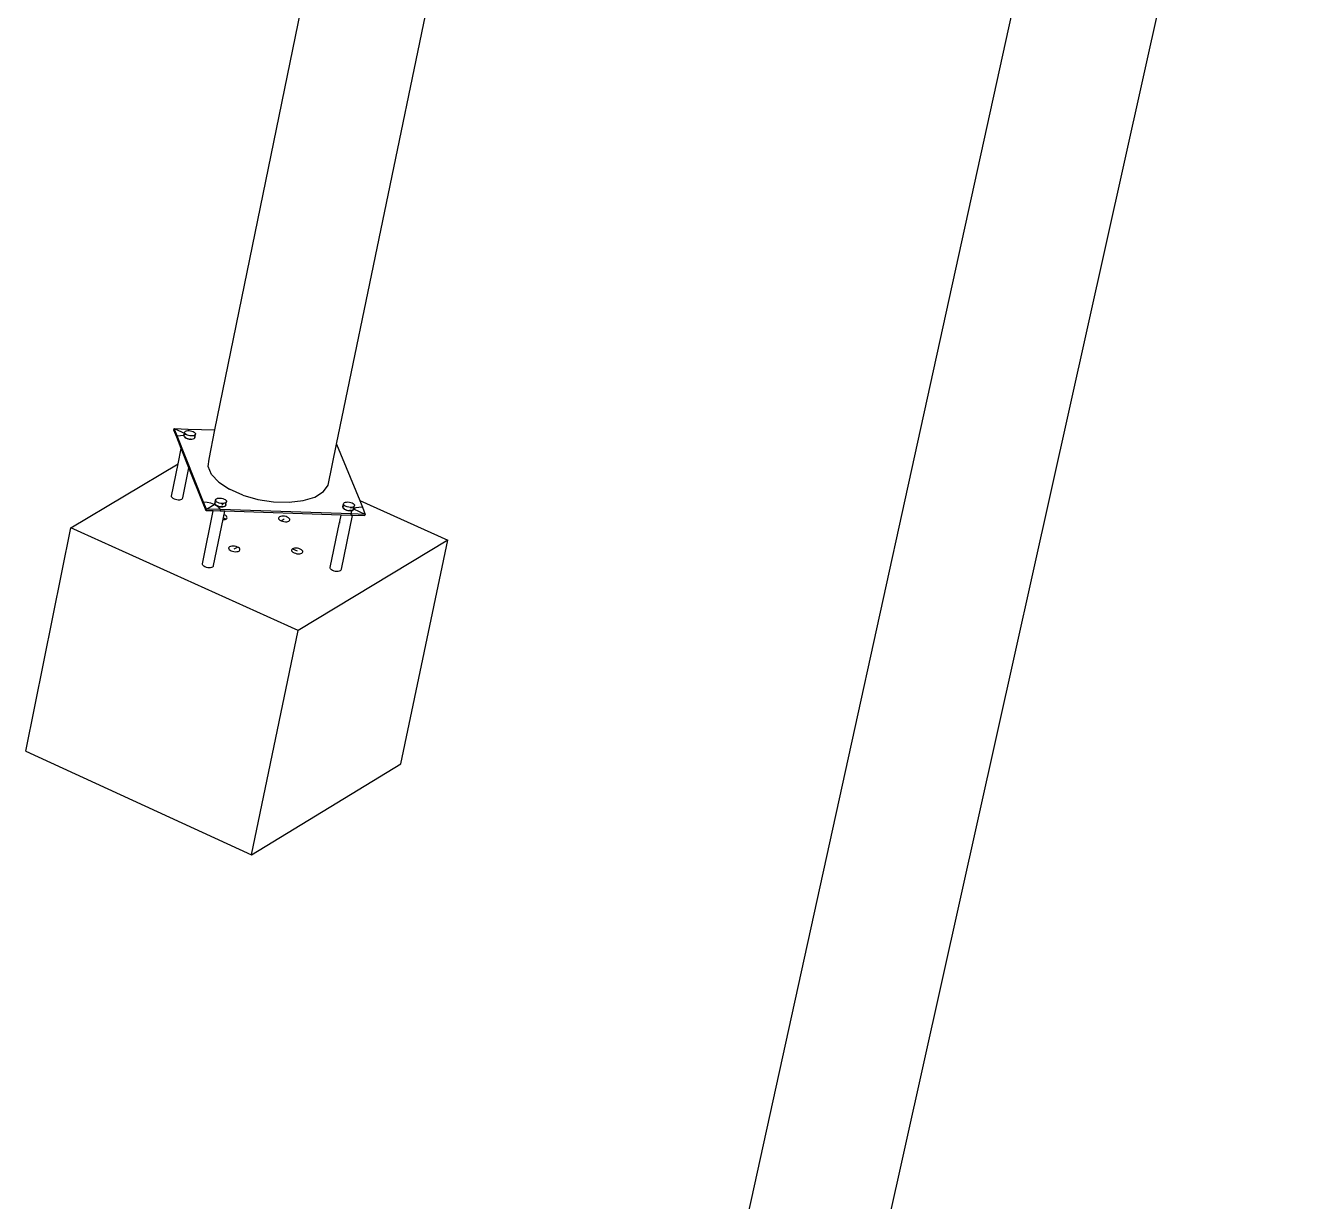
# Model space of a CAD drawing. Header units: inches. Extents: x -1339 to 1886, y -1058 to 789.
# Drawn here: x 1064.2 to 1210.9, y 14.9 to 148.9 of the extents above; entities that cross this region are included whole.
import ezdxf

# ---------------------------------------------------------------- set-up
doc = ezdxf.new("R2010")
doc.units = ezdxf.units.IN
doc.header["$MEASUREMENT"] = 0

msp = doc.modelspace()

# ---------------------------------------------------------------- linework, layer by layer
for p, q in [((1135.92, -107.15), (1210.86, 229.41)), ((1120.63, -104.72), (1192.48, 222.54)), ((1099.63, 101.19), (1119.07, 195.07)), ((1085.76, 102.82), (1103.42, 189.21)), ((1081.08, 102.8), (1081.12, 102.97)), ((1081.4, 101.99), (1081.08, 102.8)), ((1081.44, 102.16), (1081.12, 102.97)), ((1081.12, 102.97), (1082.71, 102.92)), ((1081.12, 102.97), (1082.35, 102.42)), ((1081.12, 102.97), (1082.35, 102.42)), ((1082.34, 102.62), (1082.41, 102.68)), ((1082.41, 102.68), (1082.51, 102.72)), ((1082.51, 102.72), (1082.65, 102.75)), ((1082.65, 102.75), (1082.73, 102.75)), ((1082.73, 102.75), (1082.71, 102.92)), ((1082.71, 102.92), (1085.76, 102.82)), ((1082.73, 102.75), (1082.8, 102.76)), ((1082.8, 102.76), (1082.96, 102.74)), ((1082.96, 102.74), (1083.12, 102.7)), ((1083.12, 102.7), (1083.27, 102.65)), ((1085.08, 99.51), (1085.76, 102.82)), ((1081.4, 101.99), (1081.44, 102.16)), ((1081.91, 100.71), (1081.4, 101.99)), ((1081.44, 102.16), (1081.84, 102.18)), ((1084.46, 94.61), (1081.44, 102.16)), ((1081.84, 102.18), (1082.19, 102.24)), ((1082.19, 102.24), (1082.25, 102.27)), ((1082.24, 102.27), (1082.21, 102.19)), ((1082.24, 102.27), (1082.21, 102.19)), ((1082.24, 102.25), (1082.21, 102.18)), ((1082.21, 102.19), (1082.22, 102.11)), ((1082.21, 102.19), (1082.22, 102.11)), ((1082.23, 102.1), (1082.21, 102.18)), ((1082.23, 102.19), (1082.26, 102.26)), ((1082.23, 102.19), (1082.24, 102.25)), ((1082.24, 102.11), (1082.23, 102.19)), ((1082.28, 102.02), (1082.23, 102.1)), ((1082.32, 102.33), (1082.24, 102.27)), ((1082.32, 102.33), (1082.24, 102.27)), ((1082.25, 102.26), (1082.24, 102.25)), ((1082.3, 102.03), (1082.24, 102.11)), ((1082.25, 102.27), (1082.3, 102.55)), ((1082.27, 102.28), (1082.25, 102.26)), ((1082.25, 102.27), (1082.27, 102.28)), ((1082.25, 102.26), (1082.25, 102.27)), ((1082.26, 102.26), (1082.29, 102.29)), ((1082.32, 102.32), (1082.27, 102.28)), ((1082.27, 102.28), (1082.29, 102.29)), ((1082.28, 102.02), (1082.37, 101.94)), ((1082.29, 102.29), (1082.42, 102.34)), ((1082.29, 102.29), (1082.33, 102.32)), ((1082.3, 102.55), (1082.34, 102.62)), ((1082.32, 102.47), (1082.3, 102.55)), ((1082.39, 101.95), (1082.3, 102.03)), ((1082.37, 102.39), (1082.32, 102.47)), ((1082.39, 102.37), (1082.32, 102.33)), ((1082.39, 102.37), (1082.32, 102.33)), ((1082.4, 102.36), (1082.32, 102.32)), ((1082.33, 102.32), (1082.41, 102.35)), ((1082.4, 102.36), (1082.37, 102.39)), ((1082.37, 101.94), (1082.5, 101.87)), ((1082.39, 101.95), (1082.51, 101.89)), ((1082.41, 102.35), (1082.4, 102.36)), ((1082.42, 102.34), (1082.41, 102.35)), ((1082.46, 102.31), (1082.42, 102.34)), ((1082.58, 102.24), (1082.46, 102.31)), ((1082.5, 101.87), (1082.65, 101.81)), ((1082.51, 101.89), (1082.66, 101.83)), ((1082.73, 102.19), (1082.58, 102.24)), ((1082.65, 101.81), (1082.82, 101.78)), ((1082.66, 101.83), (1082.81, 101.8)), ((1082.89, 102.15), (1082.73, 102.19)), ((1082.81, 101.8), (1082.98, 101.78)), ((1082.82, 101.78), (1082.99, 101.76)), ((1083.05, 102.14), (1082.89, 102.15)), ((1082.98, 101.78), (1083.13, 101.79)), ((1082.99, 101.76), (1082.98, 101.78)), ((1082.98, 101.77), (1083.14, 101.78)), ((1082.98, 101.77), (1083.14, 101.78)), ((1083.2, 102.14), (1083.05, 102.14)), ((1083.13, 101.79), (1083.26, 101.81)), ((1083.14, 101.78), (1083.28, 101.8)), ((1083.14, 101.78), (1083.28, 101.8)), ((1083.34, 102.17), (1083.2, 102.14)), ((1083.26, 101.81), (1083.37, 101.86)), ((1083.27, 102.65), (1083.39, 102.58)), ((1083.28, 101.8), (1083.39, 101.85)), ((1083.28, 101.8), (1083.39, 101.85)), ((1083.44, 102.21), (1083.34, 102.17)), ((1083.44, 101.92), (1083.37, 101.86)), ((1083.39, 102.58), (1083.48, 102.51)), ((1083.39, 101.85), (1083.46, 101.91)), ((1083.39, 101.85), (1083.46, 101.91)), ((1083.41, 102.06), (1083.46, 102.06)), ((1083.43, 102.14), (1083.43, 102.15)), ((1083.48, 102.07), (1083.43, 102.15)), ((1083.48, 102.07), (1083.43, 102.15)), ((1083.48, 102.07), (1083.43, 102.14)), ((1083.43, 102.13), (1083.46, 102.07)), ((1083.52, 102.28), (1083.44, 102.21)), ((1083.47, 101.99), (1083.44, 101.92)), ((1083.46, 102.07), (1083.46, 102.06)), ((1083.46, 102.06), (1083.47, 101.99)), ((1083.46, 102.06), (1083.49, 102.06)), ((1083.46, 101.91), (1083.5, 101.99)), ((1083.46, 101.91), (1083.5, 101.99)), ((1083.47, 101.99), (1083.49, 102.06)), ((1083.48, 102.51), (1083.54, 102.43)), ((1083.49, 102.06), (1083.48, 102.07)), ((1083.49, 102.06), (1083.48, 102.07)), ((1083.48, 102.07), (1083.48, 102.07)), ((1083.48, 102.07), (1083.48, 102.07)), ((1083.49, 102.06), (1083.55, 102.35)), ((1083.49, 102.06), (1083.49, 102.06)), ((1083.49, 102.06), (1083.49, 102.06)), ((1083.5, 101.99), (1083.49, 102.06)), ((1083.5, 101.99), (1083.49, 102.06)), ((1083.55, 102.35), (1083.52, 102.28)), ((1083.54, 102.43), (1083.55, 102.35)), ((1081.56, 98.97), (1081.91, 100.71)), ((1082.79, 98.51), (1081.91, 100.71)), ((1098.67, 96.54), (1099.63, 101.19)), ((1099.63, 101.19), (1102.26, 94.77)), ((1069.32, 91.68), (1081.56, 98.97)), ((1080.81, 95.29), (1081.56, 98.97)), ((1082.09, 95.08), (1082.79, 98.51)), ((1084.43, 94.43), (1082.79, 98.51)), ((1084.99, 98.65), (1085.08, 99.51)), ((1085.37, 97.76), (1084.99, 98.65)), ((1086.2, 96.88), (1085.37, 97.76)), ((1086.2, 96.88), (1087.41, 96.07)), ((1088.93, 95.4), (1087.41, 96.07)), ((1088.93, 95.4), (1090.65, 94.91)), ((1097.15, 95.18), (1098.12, 95.79)), ((1098.12, 95.79), (1098.67, 96.54)), ((1080.82, 95.21), (1080.81, 95.29)), ((1080.88, 95.12), (1080.82, 95.21)), ((1080.88, 95.12), (1080.97, 95.04)), ((1080.97, 95.04), (1081.1, 94.98)), ((1081.1, 94.98), (1081.25, 94.92)), ((1081.25, 94.92), (1081.41, 94.88)), ((1081.41, 94.88), (1081.58, 94.87)), ((1081.58, 94.87), (1081.74, 94.87)), ((1081.74, 94.87), (1081.88, 94.9)), ((1081.88, 94.9), (1081.99, 94.95)), ((1081.99, 94.95), (1082.06, 95.01)), ((1082.06, 95.01), (1082.09, 95.08)), ((1082.09, 95.08), (1082.09, 95.13)), ((1084.43, 94.43), (1084.46, 94.61)), ((1084.75, 93.62), (1084.43, 94.43)), ((1084.88, 94.56), (1084.46, 94.61)), ((1084.79, 93.79), (1084.46, 94.61)), ((1084.79, 93.79), (1085.68, 94.33)), ((1084.79, 93.79), (1085.68, 94.33)), ((1085.3, 94.47), (1084.88, 94.56)), ((1085.68, 94.33), (1085.3, 94.47)), ((1086.01, 94.15), (1085.68, 94.33)), ((1085.76, 94.57), (1085.73, 94.49)), ((1085.76, 94.57), (1085.73, 94.49)), ((1085.73, 94.48), (1085.77, 94.55)), ((1085.73, 94.49), (1085.74, 94.41)), ((1085.73, 94.49), (1085.74, 94.41)), ((1085.75, 94.4), (1085.73, 94.48)), ((1085.75, 94.49), (1085.78, 94.56)), ((1085.75, 94.49), (1085.77, 94.55)), ((1085.76, 94.41), (1085.75, 94.49)), ((1085.8, 94.31), (1085.75, 94.4)), ((1085.8, 94.6), (1085.76, 94.57)), ((1085.8, 94.6), (1085.76, 94.57)), ((1085.82, 94.33), (1085.76, 94.41)), ((1085.77, 94.56), (1085.83, 94.85)), ((1085.8, 94.59), (1085.77, 94.56)), ((1085.77, 94.55), (1085.77, 94.56)), ((1085.78, 94.56), (1085.8, 94.57)), ((1085.8, 94.31), (1085.9, 94.23)), ((1085.82, 94.33), (1085.91, 94.25)), ((1085.83, 94.85), (1085.86, 94.92)), ((1085.84, 94.77), (1085.83, 94.85)), ((1085.89, 94.68), (1085.84, 94.77)), ((1085.86, 94.92), (1085.93, 94.98)), ((1085.98, 94.61), (1085.89, 94.68)), ((1085.9, 94.23), (1086.02, 94.16)), ((1086.03, 94.18), (1085.91, 94.25)), ((1085.93, 94.98), (1086.03, 95.03)), ((1086.1, 94.54), (1085.98, 94.61)), ((1086.24, 93.95), (1086.01, 94.15)), ((1086.02, 94.16), (1086.17, 94.11)), ((1086.03, 95.03), (1086.17, 95.05)), ((1086.18, 94.13), (1086.03, 94.18)), ((1086.25, 94.49), (1086.1, 94.54)), ((1086.17, 95.05), (1086.32, 95.06)), ((1086.17, 94.11), (1086.34, 94.07)), ((1086.18, 94.13), (1086.34, 94.09)), ((1086.38, 93.74), (1086.24, 93.95)), ((1086.41, 94.45), (1086.25, 94.49)), ((1086.32, 95.06), (1086.49, 95.04)), ((1086.34, 94.09), (1086.5, 94.08)), ((1086.34, 94.07), (1086.51, 94.06)), ((1086.57, 94.43), (1086.41, 94.45)), ((1086.49, 95.04), (1086.65, 95.01)), ((1086.65, 94.08), (1086.5, 94.08)), ((1086.5, 94.07), (1086.66, 94.07)), ((1086.5, 94.07), (1086.66, 94.07)), ((1086.51, 94.06), (1086.67, 94.06)), ((1086.56, 94.37), (1086.71, 94.37)), ((1086.73, 94.44), (1086.57, 94.43)), ((1086.65, 95.01), (1086.79, 94.95)), ((1086.65, 94.08), (1086.79, 94.11)), ((1086.66, 94.07), (1086.8, 94.1)), ((1086.66, 94.07), (1086.8, 94.1)), ((1086.67, 94.06), (1086.81, 94.09)), ((1086.86, 94.47), (1086.73, 94.44)), ((1086.79, 94.95), (1086.92, 94.88)), ((1086.79, 94.11), (1086.9, 94.15)), ((1086.8, 94.1), (1086.91, 94.15)), ((1086.8, 94.1), (1086.91, 94.15)), ((1086.81, 94.09), (1086.92, 94.14)), ((1086.97, 94.51), (1086.86, 94.47)), ((1086.97, 94.22), (1086.9, 94.15)), ((1086.91, 94.15), (1086.99, 94.21)), ((1086.91, 94.15), (1086.99, 94.21)), ((1086.92, 94.88), (1087.01, 94.81)), ((1086.92, 94.14), (1086.99, 94.2)), ((1086.95, 94.42), (1086.99, 94.37)), ((1087, 94.38), (1086.96, 94.45)), ((1087, 94.38), (1086.96, 94.45)), ((1087.04, 94.57), (1086.97, 94.51)), ((1086.97, 94.22), (1087, 94.29)), ((1086.99, 94.37), (1086.99, 94.36)), ((1086.99, 94.36), (1086.99, 94.33)), ((1086.99, 94.21), (1087.02, 94.29)), ((1086.99, 94.21), (1087.02, 94.29)), ((1086.99, 94.2), (1087.03, 94.27)), ((1087, 94.29), (1087.01, 94.36)), ((1087.01, 94.81), (1087.06, 94.73)), ((1087.01, 94.36), (1087.07, 94.65)), ((1087.03, 94.27), (1087.01, 94.36)), ((1087.02, 94.29), (1087.01, 94.35)), ((1087.02, 94.29), (1087.01, 94.35)), ((1087.07, 94.65), (1087.04, 94.57)), ((1087.06, 94.73), (1087.07, 94.65)), ((1090.65, 94.91), (1092.45, 94.64)), ((1092.45, 94.64), (1094.21, 94.59)), ((1094.21, 94.59), (1095.82, 94.78)), ((1095.82, 94.78), (1097.15, 95.18)), ((1100.38, 93.9), (1100.32, 93.98)), ((1100.36, 94.13), (1100.33, 94.05)), ((1100.36, 94.13), (1100.33, 94.05)), ((1100.33, 94.05), (1100.34, 93.97)), ((1100.33, 94.05), (1100.34, 93.97)), ((1100.35, 94.05), (1100.42, 94.41)), ((1100.35, 94.05), (1100.38, 94.12)), ((1100.36, 93.97), (1100.35, 94.05)), ((1100.43, 94.19), (1100.36, 94.13)), ((1100.43, 94.19), (1100.36, 94.13)), ((1100.41, 93.89), (1100.36, 93.97)), ((1100.38, 94.12), (1100.45, 94.18)), ((1100.38, 93.9), (1100.47, 93.82)), ((1100.41, 93.89), (1100.5, 93.81)), ((1100.42, 94.41), (1100.45, 94.48)), ((1100.43, 94.33), (1100.42, 94.41)), ((1100.49, 94.24), (1100.43, 94.33)), ((1100.48, 94.21), (1100.43, 94.19)), ((1100.48, 94.21), (1100.43, 94.19)), ((1100.45, 94.48), (1100.52, 94.54)), ((1100.45, 94.18), (1100.48, 94.2)), ((1100.58, 94.17), (1100.49, 94.24)), ((1100.52, 94.54), (1100.63, 94.59)), ((1100.7, 94.1), (1100.58, 94.17)), ((1100.63, 94.59), (1100.76, 94.61)), ((1100.85, 94.05), (1100.7, 94.1)), ((1100.76, 94.61), (1100.92, 94.62)), ((1101.01, 94.01), (1100.85, 94.05)), ((1100.92, 94.62), (1101.08, 94.6)), ((1101.17, 93.99), (1101.01, 94.01)), ((1101.08, 94.6), (1101.24, 94.57)), ((1101.44, 93.92), (1101.16, 93.93)), ((1101.33, 94), (1101.17, 93.99)), ((1101.24, 94.57), (1101.39, 94.51)), ((1101.46, 94.03), (1101.33, 94)), ((1101.39, 94.51), (1101.51, 94.44)), ((1101.57, 94.07), (1101.46, 94.03)), ((1101.51, 94.44), (1101.6, 94.37)), ((1101.59, 93.92), (1101.54, 93.92)), ((1101.59, 93.94), (1101.55, 94)), ((1101.6, 93.94), (1101.55, 94)), ((1101.6, 93.94), (1101.55, 94)), ((1101.55, 93.98), (1101.58, 93.93)), ((1101.64, 94.13), (1101.57, 94.07)), ((1101.58, 93.93), (1101.59, 93.92)), ((1101.59, 93.91), (1101.59, 93.94)), ((1101.81, 93.93), (1101.59, 93.83)), ((1101.59, 93.92), (1101.59, 93.89)), ((1101.6, 94.37), (1101.66, 94.29)), ((1101.6, 93.87), (1101.67, 94.21)), ((1101.62, 93.85), (1101.61, 93.91)), ((1101.62, 93.85), (1101.61, 93.91)), ((1101.67, 94.21), (1101.64, 94.13)), ((1101.66, 94.29), (1101.67, 94.21)), ((1102.17, 93.99), (1101.81, 93.93)), ((1102.57, 94.01), (1102.17, 93.99)), ((1102.26, 94.77), (1112.31, 90.26)), ((1102.26, 94.77), (1102.57, 94.01)), ((1102.57, 94.01), (1102.9, 93.19)), ((1084.32, 87.57), (1085.55, 93.59)), ((1084.75, 93.62), (1084.79, 93.79)), ((1085.55, 93.59), (1084.75, 93.62)), ((1086.38, 93.74), (1084.79, 93.79)), ((1086.35, 93.57), (1085.55, 93.59)), ((1085.61, 87.37), (1086.88, 93.55)), ((1086.35, 93.57), (1086.38, 93.74)), ((1086.88, 93.55), (1086.35, 93.57)), ((1101.3, 93.25), (1086.38, 93.74)), ((1086.68, 92.59), (1086.79, 92.6)), ((1086.68, 92.59), (1086.79, 92.6)), ((1086.73, 92.81), (1087.03, 92.67)), ((1086.73, 92.81), (1087.03, 92.67)), ((1086.85, 93.13), (1086.79, 93.15)), ((1086.85, 93.13), (1086.79, 93.15)), ((1086.79, 92.6), (1086.92, 92.63)), ((1086.79, 92.6), (1086.92, 92.63)), ((1086.98, 93.06), (1086.85, 93.13)), ((1086.98, 93.06), (1086.85, 93.13)), ((1100.14, 93.11), (1086.88, 93.55)), ((1086.92, 92.63), (1087.03, 92.67)), ((1086.92, 92.63), (1087.03, 92.67)), ((1087.07, 92.98), (1086.98, 93.06)), ((1087.07, 92.98), (1086.98, 93.06)), ((1087.03, 92.67), (1087.11, 92.74)), ((1087.03, 92.67), (1087.11, 92.74)), ((1087.13, 92.89), (1087.07, 92.98)), ((1087.13, 92.89), (1087.07, 92.98)), ((1087.11, 92.74), (1087.14, 92.81)), ((1087.11, 92.74), (1087.14, 92.81)), ((1087.14, 92.81), (1087.13, 92.89)), ((1087.14, 92.81), (1087.13, 92.89)), ((1093.04, 92.86), (1093.01, 92.78)), ((1093.01, 92.78), (1093.02, 92.7)), ((1093.02, 92.7), (1093.08, 92.61)), ((1093.12, 92.92), (1093.04, 92.86)), ((1093.08, 92.61), (1093.17, 92.54)), ((1093.23, 92.97), (1093.12, 92.92)), ((1093.17, 92.54), (1093.3, 92.47)), ((1093.37, 92.99), (1093.23, 92.97)), ((1093.3, 92.47), (1093.66, 92.68)), ((1093.3, 92.47), (1093.66, 92.68)), ((1093.3, 92.47), (1093.45, 92.41)), ((1093.53, 93), (1093.37, 92.99)), ((1093.45, 92.41), (1093.62, 92.37)), ((1093.69, 92.98), (1093.53, 93)), ((1093.86, 92.95), (1093.69, 92.98)), ((1094.01, 92.89), (1093.86, 92.95)), ((1094.14, 92.82), (1094.01, 92.89)), ((1094.08, 92.39), (1094.19, 92.44)), ((1094.23, 92.74), (1094.14, 92.82)), ((1094.19, 92.44), (1094.27, 92.5)), ((1094.29, 92.66), (1094.23, 92.74)), ((1094.27, 92.5), (1094.3, 92.57)), ((1094.3, 92.57), (1094.29, 92.66)), ((1099.99, 92.37), (1100.14, 93.11)), ((1101.27, 93.07), (1100.14, 93.11)), ((1100.17, 86.94), (1101.44, 93.07)), ((1100.47, 93.82), (1100.6, 93.75)), ((1100.5, 93.81), (1100.63, 93.74)), ((1100.6, 93.75), (1100.75, 93.69)), ((1100.63, 93.74), (1100.78, 93.69)), ((1100.75, 93.69), (1100.92, 93.65)), ((1100.78, 93.69), (1100.94, 93.65)), ((1100.92, 93.65), (1101.09, 93.64)), ((1100.94, 93.65), (1101.1, 93.64)), ((1101.25, 93.64), (1101.1, 93.64)), ((1101.1, 93.63), (1101.26, 93.63)), ((1101.1, 93.63), (1101.26, 93.63)), ((1101.26, 93.63), (1101.4, 93.66)), ((1101.26, 93.63), (1101.4, 93.66)), ((1101.35, 93.65), (1101.27, 93.46)), ((1101.27, 93.46), (1101.3, 93.25)), ((1101.27, 93.07), (1101.3, 93.25)), ((1101.44, 93.07), (1101.27, 93.07)), ((1102.9, 93.19), (1101.3, 93.25)), ((1101.37, 93.67), (1101.35, 93.65)), ((1101.39, 93.68), (1101.37, 93.67)), ((1101.37, 93.67), (1101.39, 93.67)), ((1101.4, 93.66), (1101.51, 93.71)), ((1101.4, 93.66), (1101.51, 93.71)), ((1102.86, 93.02), (1101.44, 93.07)), ((1101.5, 93.72), (1101.51, 93.73)), ((1101.54, 93.81), (1101.51, 93.78)), ((1101.51, 93.73), (1101.57, 93.78)), ((1101.51, 93.71), (1101.59, 93.77)), ((1101.51, 93.71), (1101.59, 93.77)), ((1101.54, 93.81), (1101.57, 93.82)), ((1101.57, 93.79), (1101.54, 93.8)), ((1101.57, 93.79), (1101.54, 93.8)), ((1101.58, 93.79), (1101.57, 93.79)), ((1101.58, 93.79), (1101.57, 93.79)), ((1101.57, 93.78), (1101.57, 93.78)), ((1101.59, 93.78), (1101.58, 93.79)), ((1101.59, 93.78), (1101.58, 93.79)), ((1101.59, 93.83), (1101.6, 93.86)), ((1101.59, 93.83), (1101.6, 93.85)), ((1101.59, 93.78), (1101.62, 93.85)), ((1101.59, 93.78), (1101.62, 93.85)), ((1101.59, 93.83), (1101.59, 93.83)), ((1102.9, 93.19), (1101.59, 93.78)), ((1101.59, 93.77), (1101.59, 93.78)), ((1102.9, 93.19), (1101.59, 93.78)), ((1101.59, 93.77), (1101.59, 93.78)), ((1101.6, 93.86), (1101.6, 93.87)), ((1101.6, 93.85), (1101.6, 93.87)), ((1102.86, 93.02), (1102.9, 93.19)), ((1064.18, 66.21), (1069.32, 91.68)), ((1095.24, 79.96), (1069.32, 91.68)), ((1093.62, 92.37), (1093.79, 92.36)), ((1093.79, 92.36), (1093.94, 92.36)), ((1093.94, 92.36), (1094.08, 92.39)), ((1098.88, 87.15), (1099.94, 92.28)), ((1099.97, 92.36), (1099.94, 92.28)), ((1099.94, 92.28), (1099.95, 92.2)), ((1099.95, 92.2), (1099.99, 92.37)), ((1099.99, 92.37), (1099.97, 92.36)), ((1087.42, 89.51), (1087.35, 89.44)), ((1087.42, 89.51), (1087.35, 89.44)), ((1087.53, 89.55), (1087.42, 89.51)), ((1087.53, 89.55), (1087.42, 89.51)), ((1087.67, 89.58), (1087.53, 89.55)), ((1087.67, 89.58), (1087.53, 89.55)), ((1087.83, 89.59), (1087.67, 89.58)), ((1087.83, 89.59), (1087.67, 89.58)), ((1088, 89.57), (1087.83, 89.59)), ((1088, 89.57), (1087.83, 89.59)), ((1087.96, 89.26), (1088.32, 89.48)), ((1087.96, 89.26), (1088.32, 89.48)), ((1088.16, 89.53), (1088, 89.57)), ((1088.16, 89.53), (1088, 89.57)), ((1088.32, 89.48), (1088.16, 89.53)), ((1088.32, 89.48), (1088.16, 89.53)), ((1088.44, 89.41), (1088.32, 89.48)), ((1088.44, 89.41), (1088.32, 89.48)), ((1112.31, 90.26), (1095.24, 79.96)), ((1106.96, 64.78), (1112.31, 90.26)), ((1087.35, 89.44), (1087.32, 89.37)), ((1087.35, 89.44), (1087.32, 89.37)), ((1087.32, 89.37), (1087.33, 89.28)), ((1087.32, 89.37), (1087.33, 89.28)), ((1087.33, 89.28), (1087.38, 89.2)), ((1087.33, 89.28), (1087.38, 89.2)), ((1087.38, 89.2), (1087.48, 89.12)), ((1087.38, 89.2), (1087.48, 89.12)), ((1087.48, 89.12), (1087.6, 89.05)), ((1087.48, 89.12), (1087.6, 89.05)), ((1087.6, 89.05), (1087.76, 89)), ((1087.6, 89.05), (1087.76, 89)), ((1087.76, 89), (1087.92, 88.96)), ((1087.76, 89), (1087.92, 88.96)), ((1087.92, 88.96), (1088.09, 88.94)), ((1087.92, 88.96), (1088.09, 88.94)), ((1088.09, 88.94), (1088.25, 88.95)), ((1088.09, 88.94), (1088.25, 88.95)), ((1088.25, 88.95), (1088.39, 88.97)), ((1088.25, 88.95), (1088.39, 88.97)), ((1088.39, 88.97), (1088.5, 89.02)), ((1088.39, 88.97), (1088.5, 89.02)), ((1088.54, 89.33), (1088.44, 89.41)), ((1088.54, 89.33), (1088.44, 89.41)), ((1088.5, 89.02), (1088.57, 89.08)), ((1088.5, 89.02), (1088.57, 89.08)), ((1088.59, 89.24), (1088.54, 89.33)), ((1088.59, 89.24), (1088.54, 89.33)), ((1088.57, 89.08), (1088.6, 89.16)), ((1088.57, 89.08), (1088.6, 89.16)), ((1088.6, 89.16), (1088.59, 89.24)), ((1088.6, 89.16), (1088.59, 89.24)), ((1094.52, 89.21), (1094.49, 89.13)), ((1094.52, 89.21), (1094.49, 89.13)), ((1094.49, 89.13), (1094.5, 89.05)), ((1094.49, 89.13), (1094.5, 89.05)), ((1094.5, 89.05), (1094.55, 88.96)), ((1094.5, 89.05), (1094.55, 88.96)), ((1094.59, 89.27), (1094.52, 89.21)), ((1094.59, 89.27), (1094.52, 89.21)), ((1094.55, 88.96), (1094.65, 88.88)), ((1094.55, 88.96), (1094.65, 88.88)), ((1094.7, 89.32), (1094.59, 89.27)), ((1094.7, 89.32), (1094.59, 89.27)), ((1094.59, 89.27), (1095.13, 89.03)), ((1094.59, 89.27), (1095.13, 89.03)), ((1094.65, 88.88), (1094.78, 88.81)), ((1094.65, 88.88), (1094.78, 88.81)), ((1094.84, 89.34), (1094.7, 89.32)), ((1094.84, 89.34), (1094.7, 89.32)), ((1094.78, 88.81), (1094.93, 88.76)), ((1094.78, 88.81), (1094.93, 88.76)), ((1095, 89.35), (1094.84, 89.34)), ((1095, 89.35), (1094.84, 89.34)), ((1094.93, 88.76), (1095.09, 88.72)), ((1094.93, 88.76), (1095.09, 88.72)), ((1095.17, 89.33), (1095, 89.35)), ((1095.17, 89.33), (1095, 89.35)), ((1095.09, 88.72), (1095.26, 88.7)), ((1095.09, 88.72), (1095.26, 88.7)), ((1095.33, 89.3), (1095.17, 89.33)), ((1095.33, 89.3), (1095.17, 89.33)), ((1095.26, 88.7), (1095.42, 88.71)), ((1095.26, 88.7), (1095.42, 88.71)), ((1095.49, 89.24), (1095.33, 89.3)), ((1095.49, 89.24), (1095.33, 89.3)), ((1095.42, 88.71), (1095.56, 88.74)), ((1095.42, 88.71), (1095.56, 88.74)), ((1095.61, 89.17), (1095.49, 89.24)), ((1095.61, 89.17), (1095.49, 89.24)), ((1095.56, 88.74), (1095.67, 88.78)), ((1095.56, 88.74), (1095.67, 88.78)), ((1095.71, 89.09), (1095.61, 89.17)), ((1095.71, 89.09), (1095.61, 89.17)), ((1095.67, 88.78), (1095.74, 88.85)), ((1095.67, 88.78), (1095.74, 88.85)), ((1095.76, 89.01), (1095.71, 89.09)), ((1095.76, 89.01), (1095.71, 89.09)), ((1095.74, 88.85), (1095.77, 88.92)), ((1095.74, 88.85), (1095.77, 88.92)), ((1095.77, 88.92), (1095.76, 89.01)), ((1095.77, 88.92), (1095.76, 89.01)), ((1084.33, 87.49), (1084.32, 87.57)), ((1084.39, 87.41), (1084.33, 87.49)), ((1084.39, 87.41), (1084.48, 87.33)), ((1084.48, 87.33), (1084.61, 87.26)), ((1084.61, 87.26), (1084.76, 87.2)), ((1084.76, 87.2), (1084.93, 87.16)), ((1084.93, 87.16), (1085.09, 87.15)), ((1085.09, 87.15), (1085.25, 87.15)), ((1085.25, 87.15), (1085.39, 87.18)), ((1085.39, 87.18), (1085.5, 87.23)), ((1085.5, 87.23), (1085.58, 87.29)), ((1085.58, 87.29), (1085.61, 87.37)), ((1098.89, 87.07), (1098.88, 87.15)), ((1098.94, 86.99), (1098.89, 87.07)), ((1098.94, 86.99), (1099.04, 86.91)), ((1099.04, 86.91), (1099.17, 86.84)), ((1099.17, 86.84), (1099.32, 86.78)), ((1099.32, 86.78), (1099.48, 86.74)), ((1099.48, 86.74), (1099.65, 86.73)), ((1099.65, 86.73), (1099.81, 86.73)), ((1099.81, 86.73), (1099.95, 86.76)), ((1099.95, 86.76), (1100.06, 86.81)), ((1100.06, 86.81), (1100.1, 86.84)), ((1100.1, 86.84), (1100.14, 86.87)), ((1100.14, 86.87), (1100.17, 86.94)), ((1089.94, 54.4), (1095.24, 79.96)), ((1064.18, 66.21), (1089.94, 54.4)), ((1089.94, 54.4), (1106.96, 64.78))]:
    msp.add_line(p, q)

doc.saveas('drawing.dxf')
